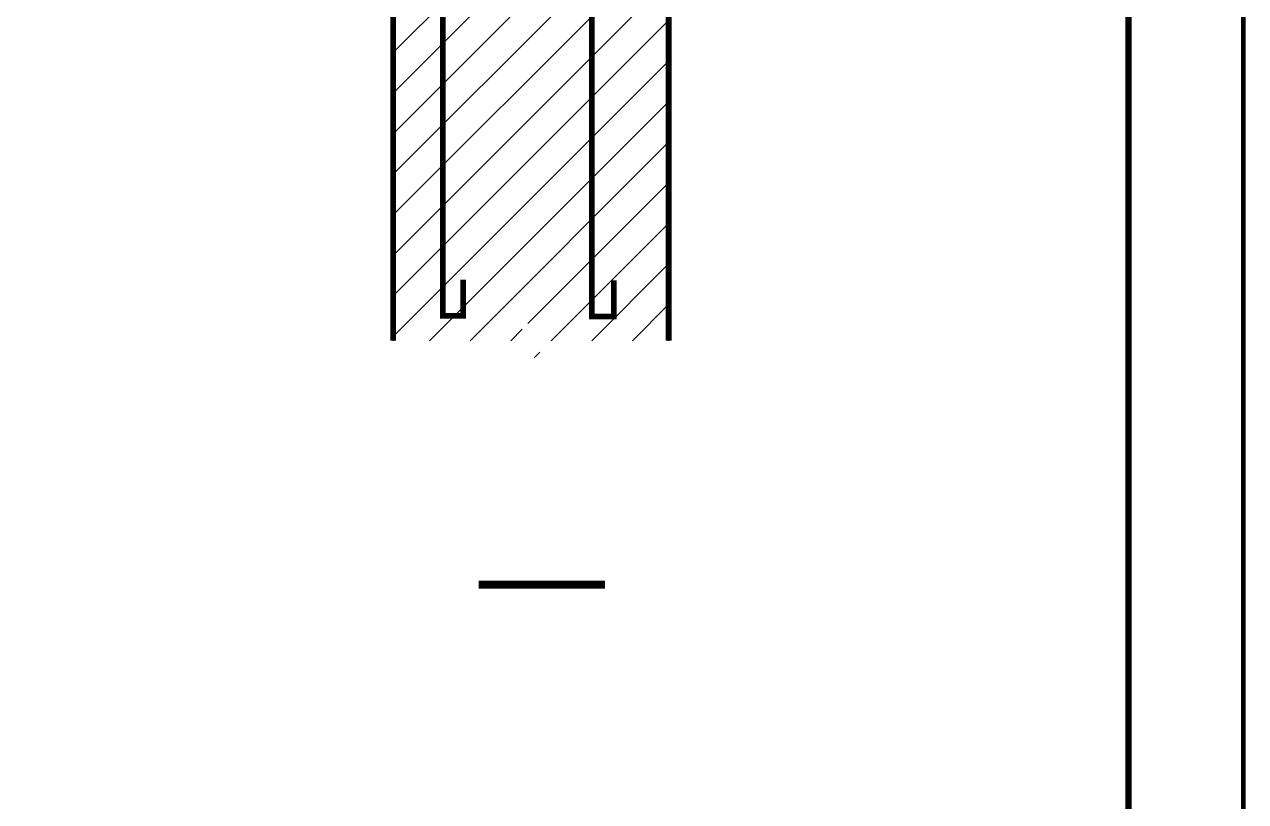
# Model space of a CAD drawing. Extents: x 447413 to 2975780, y -1432727 to 1301644.
# Drawn here: x 2727421 to 2743378, y 261900 to 272058 of the extents above; entities that cross this region are included whole.
import ezdxf

# ---------------------------------------------------------------- set-up
doc = ezdxf.new("R2010")
doc.units = 0
doc.header["$LTSCALE"] = 1000
doc.header["$MEASUREMENT"] = 0
for name, color, linetype in [('AXIS', 3, 'Continuous'), ('GL', 160, 'Continuous'), ('PUB_DIM', 3, 'Continuous'), ('图框', 253, 'Continuous')]:
    doc.layers.add(name, color=color, linetype=linetype)

# ---------------------------------------------------------------- blocks, each defined once
blk = doc.blocks.new('A$C6B0021A6')
at = {"layer": '图框', "color": 2, "const_width": 40, "elevation": -84000}
blk.add_lwpolyline([(20, 84120), (118920, 84120), (118920, 20), (20, 20)], close=True, dxfattribs=at)
at = {"layer": '图框', "color": 153, "const_width": 58, "elevation": -84000}
blk.add_lwpolyline([(111420, 1020), (2520, 1020), (2520, 83120), (111420, 83120)], close=True, dxfattribs=at)
blk = doc.blocks.new('A$C27ED3DB3')
at = {"layer": 'GL'}
h = blk.add_hatch(dxfattribs=at)
h.set_pattern_fill('ANSI31', color=256, scale=2000, style=0)
h.set_pattern_definition([(45, (-117687.15, 24563.7), (-176.7767, 176.7767), [])])
h.paths.add_polyline_path([(15722, 15524), (14635, 15524), (14560, 15314), (14486, 15734), (14410, 15524), (13322, 15524), (13322, 10554), (15722, 10554)])
h.paths.add_polyline_path([(13322, 3086), (14410, 3086), (14486, 3296), (14560, 2876), (14635, 3086), (15722, 3086), (15722, 8154), (13322, 8154)])
at = {"layer": 'AXIS', "const_width": 50}
for points in [[(15234, 15191), (15234, 15425), (15052, 15425), (15052, 3298), (15244, 3298), (15244, 3612)], [(13932, 3618), (13932, 3302), (13754, 3302), (13754, 8692)]]:
    blk.add_lwpolyline(points, dxfattribs=at)
at = {"layer": 'GL'}
for p, q in [((13322, 15524), (13322, 3086)), ((15722, 15524), (15722, 3086))]:
    blk.add_line(p, q, dxfattribs=at)
at = {"layer": 'GL', "const_width": 50}
for points in [[(13322, 3086), (13322, 8154)], [(15722, 3086), (15722, 8154)]]:
    blk.add_lwpolyline(points, dxfattribs=at)
at = {"layer": 'PUB_DIM', "const_width": 70}
blk.add_lwpolyline([(14066, 960), (15167, 960)], dxfattribs=at)

msp = doc.modelspace()

# ---------------------------------------------------------------- block references
at = {"xscale": 1.5, "yscale": 1.5, "zscale": 1.5, "rotation": 270}
msp.add_blockref('A$C6B0021A6', (2617168.3, 428769.5, 252000), dxfattribs=at)
at = {"xscale": 1.5, "yscale": 1.5, "zscale": 1.5}
msp.add_blockref('A$C27ED3DB3', (2712256.1, 263295.1, 126000), dxfattribs=at)

doc.saveas('drawing.dxf')
